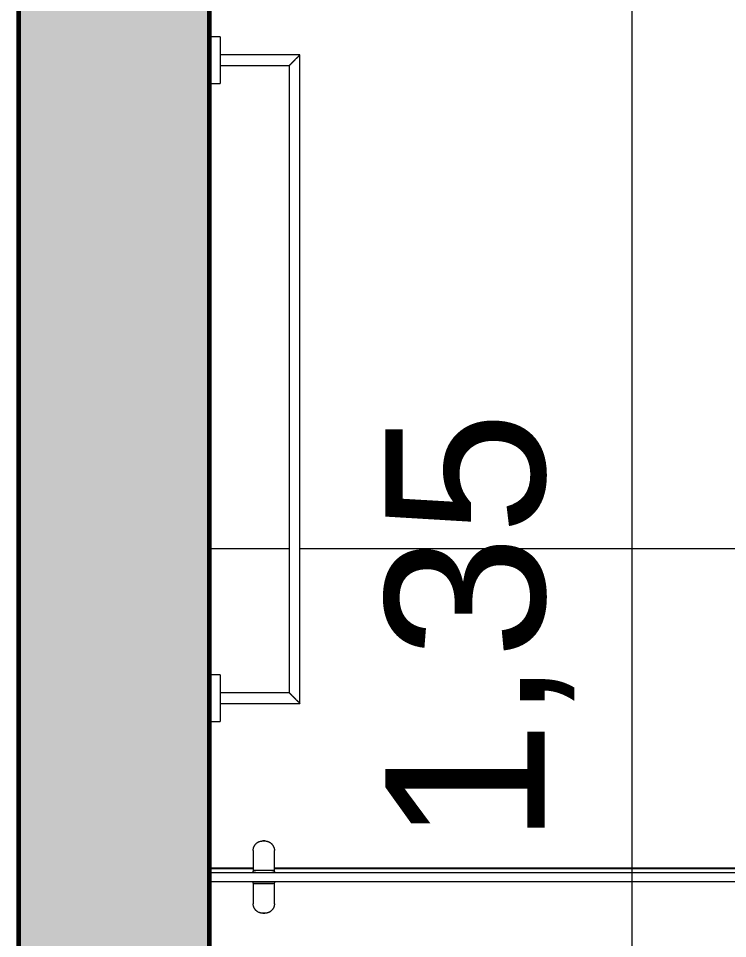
# Model space of a CAD drawing. Header units: millimetres. Extents: x -11245 to 8231, y -22520 to -3800.
# Drawn here: x 615 to 1283, y -15496 to -14630 of the extents above; entities that cross this region are included whole.
import ezdxf

# ---------------------------------------------------------------- set-up
doc = ezdxf.new("R2010")
doc.units = ezdxf.units.MM
for name, color, linetype, lineweight in [('A-ANNO-DIMS', 211, 'Continuous', 9), ('A-ANNO-DIMS-75', 211, 'Continuous', 9), ('A-FLOR', 192, 'Continuous', 25), ('A-FLOR-PATT', 8, 'Continuous', 25), ('A-GENM', 13, 'Continuous', 9), ('A-WALL', 113, 'Continuous', 25), ('A-WALL-PATT', 111, 'Continuous', 25), ('I-FURN', 30, 'Continuous', 9)]:
    doc.layers.add(name, color=color, linetype=linetype, lineweight=lineweight)
doc.styles.add('@Arial Unicode MS', font='ARIALUNI.TTF', dxfattribs={"height": 150})
doc.dimstyles.new('CRT_-__Metros_-_Linha_de_chamada_3_5_mm', dxfattribs={"dimscale": 304.8, "dimtxt": 150.876728, "dimasz": 0.492126, "dimexe": 0.246063, "dimexo": 0.0625, "dimgap": 0.123031, "dimtad": 1, "dimlfac": 0.001, "dimrnd": 0.01, "dimzin": 0, "dimdsep": 46, "dimtxsty": '@Arial Unicode MS', "dimblk1": 'OBLIQUE', "dimblk2": 'OBLIQUE', "dimsah": 1, "dimcen": 0.09, "dimdle": 0.246063, "dimazin": 0, "dimtfac": 1, "dimtdec": 4, "dimtix": 1, "dimtmove": 0, "dimatfit": 3, "dimfxl": 1.476378, "dimfxlon": 1, "dimtvp": 1, "dimtolj": 1, "dimtzin": 0, "dimarcsym": 2})

# ---------------------------------------------------------------- blocks, each defined once
blk = doc.blocks.new('CRT_MGN_BNH_Box frontal F1 Tec-Vidro - CRT_MGN_BNH_Box frontal F1 Tec-Vidro-3529761-PONTOS ELÉTRICOS TÉRREO')
at = {"layer": 'A-GENM', "color": 55}
for p, q in [((-664, 13.34), (-664, -5.56)), ((-644, -5.56), (-644, 13.34)), ((-644, -5.56), (-664, -5.56)), ((-664, -17.76), (-664, -36.66)), ((-644, -17.76), (-664, -17.76)), ((-644, -36.66), (-644, -17.76))]:
    blk.add_line(p, q, dxfattribs=at)
at = {"layer": 'A-GENM', "color": 55, "flags": 128}
for points in [[(-664, 13.34), (-663.99, 13.7), (-663.97, 14.06), (-663.94, 14.42), (-663.89, 14.78), (-663.82, 15.13), (-663.74, 15.48), (-663.65, 15.83), (-663.54, 16.17), (-663.42, 16.51), (-663.29, 16.85), (-663.14, 17.18), (-662.98, 17.5), (-662.81, 17.81), (-662.63, 18.12), (-662.43, 18.42), (-662.22, 18.72), (-662, 19), (-661.77, 19.28), (-661.52, 19.54), (-661.27, 19.8), (-661.01, 20.04), (-660.73, 20.28), (-660.45, 20.5), (-660.16, 20.71), (-659.86, 20.92), (-659.56, 21.1), (-659.24, 21.28), (-658.92, 21.44), (-658.59, 21.59), (-658.26, 21.73), (-657.92, 21.85), (-657.58, 21.96), (-657.23, 22.06), (-656.88, 22.14), (-656.53, 22.21), (-656.17, 22.26), (-655.82, 22.3), (-655.46, 22.33), (-655.1, 22.34), (-655, 22.34)], [(-653, 22.34), (-653, 22.34), (-653.01, 22.34), (-653.01, 22.34), (-653.02, 22.34), (-653.03, 22.34), (-653.04, 22.34), (-653.05, 22.34), (-653.06, 22.34), (-653.08, 22.34), (-653.1, 22.34), (-653.11, 22.34), (-653.13, 22.34), (-653.15, 22.34), (-653.17, 22.34), (-653.2, 22.34), (-653.22, 22.34), (-653.25, 22.34), (-653.28, 22.34), (-653.3, 22.34), (-653.33, 22.34), (-653.36, 22.34), (-653.39, 22.34), (-653.43, 22.34), (-653.46, 22.34), (-653.49, 22.34), (-653.53, 22.34), (-653.56, 22.34), (-653.6, 22.34), (-653.64, 22.34), (-653.68, 22.34), (-653.71, 22.34), (-653.75, 22.34), (-653.79, 22.34), (-653.83, 22.34), (-653.87, 22.34), (-653.91, 22.34), (-653.95, 22.34), (-653.99, 22.34), (-654.03, 22.34), (-654.07, 22.34), (-654.11, 22.34), (-654.15, 22.34), (-654.19, 22.34), (-654.23, 22.34), (-654.27, 22.34), (-654.3, 22.34), (-654.34, 22.34), (-654.38, 22.34), (-654.42, 22.34), (-654.45, 22.34), (-654.49, 22.34), (-654.52, 22.34), (-654.56, 22.34), (-654.59, 22.34), (-654.62, 22.34), (-654.65, 22.34), (-654.68, 22.34), (-654.71, 22.34), (-654.74, 22.34), (-654.76, 22.34), (-654.79, 22.34), (-654.81, 22.34), (-654.84, 22.34), (-654.86, 22.34), (-654.88, 22.34), (-654.9, 22.34), (-654.91, 22.34), (-654.93, 22.34), (-654.94, 22.34), (-654.95, 22.34), (-654.97, 22.34), (-654.98, 22.34), (-654.98, 22.34), (-654.99, 22.34), (-654.99, 22.34), (-655, 22.34)], [(-655, 22.34), (-655, 22.34), (-654.99, 22.34), (-654.99, 22.34), (-654.98, 22.34), (-654.97, 22.34), (-654.96, 22.34), (-654.95, 22.34), (-654.94, 22.34), (-654.92, 22.34), (-654.9, 22.34), (-654.89, 22.34), (-654.87, 22.34), (-654.85, 22.34), (-654.83, 22.34), (-654.8, 22.34), (-654.78, 22.34), (-654.75, 22.34), (-654.72, 22.34), (-654.7, 22.34), (-654.67, 22.34), (-654.64, 22.34), (-654.61, 22.34), (-654.57, 22.34), (-654.54, 22.34), (-654.51, 22.34), (-654.47, 22.34), (-654.44, 22.34), (-654.4, 22.34), (-654.36, 22.34), (-654.32, 22.34), (-654.29, 22.34), (-654.25, 22.34), (-654.21, 22.34), (-654.17, 22.34), (-654.13, 22.34), (-654.09, 22.34), (-654.05, 22.34), (-654.01, 22.34), (-653.97, 22.34), (-653.93, 22.34), (-653.89, 22.34), (-653.85, 22.34), (-653.81, 22.34), (-653.77, 22.34), (-653.73, 22.34), (-653.7, 22.34), (-653.66, 22.34), (-653.62, 22.34), (-653.58, 22.34), (-653.55, 22.34), (-653.51, 22.34), (-653.48, 22.34), (-653.44, 22.34), (-653.41, 22.34), (-653.38, 22.34), (-653.35, 22.34), (-653.32, 22.34), (-653.29, 22.34), (-653.26, 22.34), (-653.24, 22.34), (-653.21, 22.34), (-653.19, 22.34), (-653.16, 22.34), (-653.14, 22.34), (-653.12, 22.34), (-653.1, 22.34), (-653.09, 22.34), (-653.07, 22.34), (-653.06, 22.34), (-653.05, 22.34), (-653.03, 22.34), (-653.02, 22.34), (-653.02, 22.34), (-653.01, 22.34), (-653.01, 22.34), (-653, 22.34)], [(-653, 22.34), (-652.64, 22.33), (-652.28, 22.31), (-651.92, 22.28), (-651.57, 22.23), (-651.21, 22.16), (-650.86, 22.08), (-650.51, 21.99), (-650.17, 21.88), (-649.83, 21.76), (-649.5, 21.63), (-649.17, 21.48), (-648.84, 21.32), (-648.53, 21.15), (-648.22, 20.97), (-647.92, 20.77), (-647.63, 20.56), (-647.34, 20.34), (-647.07, 20.11), (-646.8, 19.87), (-646.54, 19.61), (-646.3, 19.35), (-646.06, 19.08), (-645.84, 18.79), (-645.63, 18.5), (-645.43, 18.2), (-645.24, 17.9), (-645.06, 17.58), (-644.9, 17.26), (-644.75, 16.94), (-644.61, 16.6), (-644.49, 16.26), (-644.38, 15.92), (-644.28, 15.58), (-644.2, 15.22), (-644.13, 14.87), (-644.08, 14.52), (-644.04, 14.16), (-644.01, 13.8), (-644, 13.44), (-644, 13.34)], [(-662.99, -7.66), (-663.03, -7.65), (-663.08, -7.65), (-663.12, -7.64), (-663.16, -7.64), (-663.2, -7.63), (-663.24, -7.62), (-663.28, -7.6), (-663.32, -7.59), (-663.36, -7.58), (-663.4, -7.56), (-663.44, -7.54), (-663.47, -7.52), (-663.51, -7.5), (-663.54, -7.47), (-663.58, -7.45), (-663.61, -7.42), (-663.64, -7.4), (-663.67, -7.37), (-663.7, -7.34), (-663.73, -7.31), (-663.76, -7.28), (-663.79, -7.24), (-663.81, -7.21), (-663.83, -7.18), (-663.86, -7.14), (-663.88, -7.1), (-663.9, -7.07), (-663.91, -7.03), (-663.93, -6.99), (-663.94, -6.95), (-663.96, -6.91), (-663.97, -6.87), (-663.98, -6.83), (-663.98, -6.79), (-663.99, -6.75), (-664, -6.7), (-664, -6.66), (-664, -6.62), (-664, -6.58), (-664, -6.54), (-663.99, -6.49), (-663.99, -6.45), (-663.98, -6.41), (-663.97, -6.37), (-663.96, -6.33), (-663.95, -6.29), (-663.94, -6.25), (-663.92, -6.21), (-663.9, -6.17), (-663.89, -6.13), (-663.87, -6.1), (-663.85, -6.06), (-663.82, -6.03), (-663.8, -5.99), (-663.77, -5.96), (-663.75, -5.93), (-663.72, -5.89), (-663.69, -5.86), (-663.66, -5.83), (-663.63, -5.81), (-663.6, -5.78), (-663.56, -5.76), (-663.53, -5.73), (-663.49, -5.71), (-663.46, -5.69), (-663.42, -5.67), (-663.38, -5.65), (-663.34, -5.63), (-663.3, -5.62), (-663.26, -5.61), (-663.22, -5.6), (-663.18, -5.59), (-663.14, -5.58), (-663.1, -5.57), (-663.06, -5.56), (-663.02, -5.56), (-662.97, -5.56), (-662.95, -5.56)], [(-645.05, -5.56), (-645.06, -5.56), (-645.08, -5.56), (-645.11, -5.56), (-645.16, -5.56), (-645.23, -5.56), (-645.31, -5.56), (-645.4, -5.56), (-645.5, -5.56), (-645.62, -5.56), (-645.76, -5.56), (-645.9, -5.56), (-646.06, -5.56), (-646.23, -5.56), (-646.42, -5.56), (-646.61, -5.56), (-646.82, -5.56), (-647.04, -5.56), (-647.27, -5.56), (-647.51, -5.56), (-647.76, -5.56), (-648.03, -5.56), (-648.3, -5.56), (-648.58, -5.56), (-648.87, -5.56), (-649.16, -5.56), (-649.47, -5.56), (-649.78, -5.56), (-650.1, -5.56), (-650.43, -5.56), (-650.76, -5.56), (-651.09, -5.56), (-651.43, -5.56), (-651.78, -5.56), (-652.13, -5.56), (-652.48, -5.56), (-652.83, -5.56), (-653.19, -5.56), (-653.55, -5.56), (-653.9, -5.56), (-654.26, -5.56), (-654.62, -5.56), (-654.98, -5.56), (-655.33, -5.56), (-655.68, -5.56), (-656.03, -5.56), (-656.38, -5.56), (-656.72, -5.56), (-657.06, -5.56), (-657.4, -5.56), (-657.72, -5.56), (-658.05, -5.56), (-658.36, -5.56), (-658.67, -5.56), (-658.97, -5.56), (-659.27, -5.56), (-659.55, -5.56), (-659.83, -5.56), (-660.1, -5.56), (-660.35, -5.56), (-660.6, -5.56), (-660.84, -5.56), (-661.06, -5.56), (-661.28, -5.56), (-661.48, -5.56), (-661.67, -5.56), (-661.85, -5.56), (-662.01, -5.56), (-662.17, -5.56), (-662.31, -5.56), (-662.43, -5.56), (-662.55, -5.56), (-662.65, -5.56), (-662.73, -5.56), (-662.8, -5.56), (-662.86, -5.56), (-662.9, -5.56), (-662.93, -5.56), (-662.95, -5.56), (-662.95, -5.56)], [(-662.95, -5.56), (-662.94, -5.56), (-662.92, -5.56), (-662.89, -5.56), (-662.84, -5.56), (-662.77, -5.56), (-662.69, -5.56), (-662.6, -5.56), (-662.5, -5.56), (-662.38, -5.56), (-662.24, -5.56), (-662.1, -5.56), (-661.94, -5.56), (-661.77, -5.56), (-661.58, -5.56), (-661.39, -5.56)], [(-646.52, -5.56), (-646.33, -5.56), (-646.15, -5.56), (-645.99, -5.56), (-645.83, -5.56), (-645.69, -5.56), (-645.57, -5.56), (-645.45, -5.56), (-645.35, -5.56), (-645.27, -5.56), (-645.2, -5.56), (-645.14, -5.56), (-645.1, -5.56), (-645.07, -5.56), (-645.05, -5.56), (-645.05, -5.56)], [(-645.05, -5.56), (-645.01, -5.56), (-644.97, -5.56), (-644.92, -5.57), (-644.88, -5.57), (-644.84, -5.58), (-644.8, -5.59), (-644.76, -5.6), (-644.72, -5.61), (-644.68, -5.63), (-644.64, -5.64), (-644.6, -5.66), (-644.56, -5.68), (-644.53, -5.7), (-644.49, -5.72), (-644.46, -5.74), (-644.42, -5.77), (-644.39, -5.79), (-644.36, -5.82), (-644.33, -5.85), (-644.3, -5.88), (-644.27, -5.91), (-644.24, -5.94), (-644.21, -5.97), (-644.19, -6.01), (-644.17, -6.04), (-644.14, -6.08), (-644.12, -6.11), (-644.1, -6.15), (-644.09, -6.19), (-644.07, -6.23), (-644.06, -6.27), (-644.04, -6.31), (-644.03, -6.35), (-644.02, -6.39), (-644.02, -6.43), (-644.01, -6.47), (-644, -6.51), (-644, -6.56), (-644, -6.6), (-644, -6.64), (-644, -6.68), (-644.01, -6.72), (-644.01, -6.76), (-644.02, -6.81), (-644.03, -6.85), (-644.04, -6.89), (-644.05, -6.93), (-644.06, -6.97), (-644.08, -7.01), (-644.1, -7.05), (-644.11, -7.08), (-644.13, -7.12), (-644.15, -7.16), (-644.18, -7.19), (-644.2, -7.23), (-644.23, -7.26), (-644.25, -7.29), (-644.28, -7.32), (-644.31, -7.35), (-644.34, -7.38), (-644.37, -7.41), (-644.4, -7.44), (-644.44, -7.46), (-644.47, -7.49), (-644.51, -7.51), (-644.54, -7.53), (-644.58, -7.55), (-644.62, -7.57), (-644.66, -7.58), (-644.7, -7.6), (-644.74, -7.61), (-644.78, -7.62), (-644.82, -7.63), (-644.86, -7.64), (-644.9, -7.65), (-644.94, -7.65), (-644.98, -7.66), (-645.03, -7.66)], [(-662.95, -17.76), (-662.99, -17.76), (-663.03, -17.75), (-663.08, -17.75), (-663.12, -17.74), (-663.16, -17.74), (-663.2, -17.73), (-663.24, -17.72), (-663.28, -17.7), (-663.32, -17.69), (-663.36, -17.67), (-663.4, -17.66), (-663.44, -17.64), (-663.47, -17.62), (-663.51, -17.6), (-663.54, -17.57), (-663.58, -17.55), (-663.61, -17.52), (-663.64, -17.5), (-663.67, -17.47), (-663.7, -17.44), (-663.73, -17.41), (-663.76, -17.38), (-663.79, -17.34), (-663.81, -17.31), (-663.83, -17.27), (-663.86, -17.24), (-663.88, -17.2), (-663.9, -17.16), (-663.91, -17.13), (-663.93, -17.09), (-663.94, -17.05), (-663.96, -17.01), (-663.97, -16.97), (-663.98, -16.93), (-663.98, -16.89), (-663.99, -16.84), (-664, -16.8), (-664, -16.76), (-664, -16.72), (-664, -16.68), (-664, -16.64), (-663.99, -16.59), (-663.99, -16.55), (-663.98, -16.51), (-663.97, -16.47), (-663.96, -16.43), (-663.95, -16.39), (-663.94, -16.35), (-663.92, -16.31), (-663.9, -16.27), (-663.89, -16.23), (-663.87, -16.2), (-663.85, -16.16), (-663.82, -16.12), (-663.8, -16.09), (-663.77, -16.06), (-663.75, -16.02), (-663.72, -15.99), (-663.69, -15.96), (-663.66, -15.93), (-663.63, -15.91), (-663.6, -15.88), (-663.56, -15.85), (-663.53, -15.83), (-663.49, -15.81), (-663.46, -15.79), (-663.42, -15.77), (-663.38, -15.75), (-663.34, -15.73), (-663.3, -15.72), (-663.26, -15.71), (-663.22, -15.69), (-663.18, -15.68), (-663.14, -15.68), (-663.1, -15.67), (-663.06, -15.66), (-663.02, -15.66), (-662.97, -15.66)], [(-645.01, -15.66), (-644.97, -15.66), (-644.92, -15.67), (-644.88, -15.67), (-644.84, -15.68), (-644.8, -15.69), (-644.76, -15.7), (-644.72, -15.71), (-644.68, -15.73), (-644.64, -15.74), (-644.6, -15.76), (-644.56, -15.78), (-644.53, -15.8), (-644.49, -15.82), (-644.46, -15.84), (-644.42, -15.87), (-644.39, -15.89), (-644.36, -15.92), (-644.33, -15.95), (-644.3, -15.98), (-644.27, -16.01), (-644.24, -16.04), (-644.21, -16.07), (-644.19, -16.11), (-644.17, -16.14), (-644.14, -16.18), (-644.12, -16.21), (-644.1, -16.25), (-644.09, -16.29), (-644.07, -16.33), (-644.06, -16.37), (-644.04, -16.41), (-644.03, -16.45), (-644.02, -16.49), (-644.02, -16.53), (-644.01, -16.57), (-644, -16.61), (-644, -16.65), (-644, -16.7), (-644, -16.74), (-644, -16.78), (-644.01, -16.82), (-644.01, -16.86), (-644.02, -16.91), (-644.03, -16.95), (-644.04, -16.99), (-644.05, -17.03), (-644.06, -17.07), (-644.08, -17.11), (-644.1, -17.14), (-644.11, -17.18), (-644.13, -17.22), (-644.15, -17.26), (-644.18, -17.29), (-644.2, -17.33), (-644.23, -17.36), (-644.25, -17.39), (-644.28, -17.42), (-644.31, -17.45), (-644.34, -17.48), (-644.37, -17.51), (-644.4, -17.54), (-644.44, -17.56), (-644.47, -17.58), (-644.51, -17.61), (-644.54, -17.63), (-644.58, -17.65), (-644.62, -17.67), (-644.66, -17.68), (-644.7, -17.7), (-644.74, -17.71), (-644.78, -17.72), (-644.82, -17.73), (-644.86, -17.74), (-644.9, -17.75), (-644.94, -17.75), (-644.98, -17.76), (-645.03, -17.76), (-645.05, -17.76)], [(-662.95, -17.76), (-662.94, -17.76), (-662.92, -17.76), (-662.89, -17.76), (-662.84, -17.76), (-662.77, -17.76), (-662.69, -17.76), (-662.6, -17.76), (-662.5, -17.76), (-662.38, -17.76), (-662.24, -17.76), (-662.1, -17.76), (-661.94, -17.76), (-661.77, -17.76), (-661.58, -17.76), (-661.39, -17.76), (-661.18, -17.76), (-660.96, -17.76), (-660.73, -17.76), (-660.49, -17.76), (-660.24, -17.76), (-659.97, -17.76), (-659.7, -17.76), (-659.42, -17.76), (-659.13, -17.76), (-658.84, -17.76), (-658.53, -17.76), (-658.22, -17.76), (-657.9, -17.76), (-657.57, -17.76), (-657.24, -17.76), (-656.91, -17.76), (-656.57, -17.76), (-656.22, -17.76), (-655.87, -17.76), (-655.52, -17.76), (-655.17, -17.76), (-654.81, -17.76), (-654.45, -17.76), (-654.1, -17.76), (-653.74, -17.76), (-653.38, -17.76), (-653.02, -17.76), (-652.67, -17.76), (-652.32, -17.76), (-651.97, -17.76), (-651.62, -17.76), (-651.28, -17.76), (-650.94, -17.76), (-650.6, -17.76), (-650.28, -17.76), (-649.95, -17.76), (-649.64, -17.76), (-649.33, -17.76), (-649.03, -17.76), (-648.73, -17.76), (-648.45, -17.76), (-648.17, -17.76), (-647.9, -17.76), (-647.65, -17.76), (-647.4, -17.76), (-647.16, -17.76), (-646.94, -17.76), (-646.72, -17.76), (-646.52, -17.76), (-646.33, -17.76), (-646.15, -17.76), (-645.99, -17.76), (-645.83, -17.76), (-645.69, -17.76), (-645.57, -17.76), (-645.45, -17.76), (-645.35, -17.76), (-645.27, -17.76), (-645.2, -17.76), (-645.14, -17.76), (-645.1, -17.76), (-645.07, -17.76), (-645.05, -17.76), (-645.05, -17.76)], [(-661.48, -17.76), (-661.67, -17.76), (-661.85, -17.76), (-662.01, -17.76), (-662.17, -17.76), (-662.31, -17.76), (-662.43, -17.76), (-662.55, -17.76), (-662.65, -17.76), (-662.73, -17.76), (-662.8, -17.76), (-662.86, -17.76), (-662.9, -17.76), (-662.93, -17.76), (-662.95, -17.76), (-662.95, -17.76)], [(-645.05, -17.76), (-645.06, -17.76), (-645.08, -17.76), (-645.11, -17.76), (-645.16, -17.76), (-645.23, -17.76), (-645.31, -17.76), (-645.4, -17.76), (-645.5, -17.76), (-645.62, -17.76), (-645.76, -17.76), (-645.9, -17.76), (-646.06, -17.76), (-646.23, -17.76), (-646.42, -17.76), (-646.61, -17.76)], [(-655, -45.66), (-655.36, -45.65), (-655.72, -45.63), (-656.08, -45.59), (-656.43, -45.54), (-656.79, -45.48), (-657.14, -45.4), (-657.49, -45.31), (-657.83, -45.2), (-658.17, -45.08), (-658.5, -44.95), (-658.83, -44.8), (-659.16, -44.64), (-659.47, -44.47), (-659.78, -44.28), (-660.08, -44.09), (-660.37, -43.88), (-660.66, -43.66), (-660.93, -43.42), (-661.2, -43.18), (-661.46, -42.93), (-661.7, -42.67), (-661.94, -42.39), (-662.16, -42.11), (-662.37, -41.82), (-662.57, -41.52), (-662.76, -41.21), (-662.94, -40.9), (-663.1, -40.58), (-663.25, -40.25), (-663.39, -39.92), (-663.51, -39.58), (-663.62, -39.24), (-663.72, -38.89), (-663.8, -38.54), (-663.87, -38.19), (-663.92, -37.83), (-663.96, -37.47), (-663.99, -37.12), (-664, -36.76), (-664, -36.66)], [(-644, -36.66), (-644.01, -37.02), (-644.03, -37.38), (-644.06, -37.74), (-644.11, -38.09), (-644.18, -38.45), (-644.26, -38.8), (-644.35, -39.15), (-644.46, -39.49), (-644.58, -39.83), (-644.71, -40.16), (-644.86, -40.49), (-645.02, -40.81), (-645.19, -41.13), (-645.37, -41.44), (-645.57, -41.74), (-645.78, -42.03), (-646, -42.32), (-646.23, -42.59), (-646.48, -42.86), (-646.73, -43.11), (-646.99, -43.36), (-647.27, -43.59), (-647.55, -43.82), (-647.84, -44.03), (-648.14, -44.23), (-648.44, -44.42), (-648.76, -44.6), (-649.08, -44.76), (-649.41, -44.91), (-649.74, -45.05), (-650.08, -45.17), (-650.42, -45.28), (-650.77, -45.38), (-651.12, -45.46), (-651.47, -45.53), (-651.83, -45.58), (-652.18, -45.62), (-652.54, -45.65), (-652.9, -45.66), (-653, -45.66)], [(-655, -45.66), (-655, -45.66), (-654.99, -45.66), (-654.99, -45.66), (-654.98, -45.66), (-654.97, -45.66), (-654.96, -45.66), (-654.95, -45.66), (-654.94, -45.66), (-654.92, -45.66), (-654.9, -45.66), (-654.89, -45.66), (-654.87, -45.66), (-654.85, -45.66), (-654.83, -45.66), (-654.8, -45.66), (-654.78, -45.66), (-654.75, -45.66), (-654.72, -45.66), (-654.7, -45.66), (-654.67, -45.66), (-654.64, -45.66), (-654.61, -45.66), (-654.57, -45.66), (-654.54, -45.66), (-654.51, -45.66), (-654.47, -45.66), (-654.44, -45.66), (-654.4, -45.66), (-654.36, -45.66), (-654.32, -45.66), (-654.29, -45.66), (-654.25, -45.66), (-654.21, -45.66), (-654.17, -45.66), (-654.13, -45.66), (-654.09, -45.66), (-654.05, -45.66), (-654.01, -45.66), (-653.97, -45.66), (-653.93, -45.66), (-653.89, -45.66), (-653.85, -45.66), (-653.81, -45.66), (-653.77, -45.66), (-653.73, -45.66), (-653.7, -45.66), (-653.66, -45.66), (-653.62, -45.66), (-653.58, -45.66), (-653.55, -45.66), (-653.51, -45.66), (-653.48, -45.66), (-653.44, -45.66), (-653.41, -45.66), (-653.38, -45.66), (-653.35, -45.66), (-653.32, -45.66), (-653.29, -45.66), (-653.26, -45.66), (-653.24, -45.66), (-653.21, -45.66), (-653.19, -45.66), (-653.16, -45.66), (-653.14, -45.66), (-653.12, -45.66), (-653.1, -45.66), (-653.09, -45.66), (-653.07, -45.66), (-653.06, -45.66), (-653.05, -45.66), (-653.03, -45.66), (-653.02, -45.66), (-653.02, -45.66), (-653.01, -45.66), (-653.01, -45.66), (-653, -45.66)], [(-653, -45.66), (-653, -45.66), (-653.01, -45.66), (-653.01, -45.66), (-653.02, -45.66), (-653.03, -45.66), (-653.04, -45.66), (-653.05, -45.66), (-653.06, -45.66), (-653.08, -45.66), (-653.1, -45.66), (-653.11, -45.66), (-653.13, -45.66), (-653.15, -45.66), (-653.17, -45.66), (-653.2, -45.66), (-653.22, -45.66), (-653.25, -45.66), (-653.28, -45.66), (-653.3, -45.66), (-653.33, -45.66), (-653.36, -45.66), (-653.39, -45.66), (-653.43, -45.66), (-653.46, -45.66), (-653.49, -45.66), (-653.53, -45.66), (-653.56, -45.66), (-653.6, -45.66), (-653.64, -45.66), (-653.68, -45.66), (-653.71, -45.66), (-653.75, -45.66), (-653.79, -45.66), (-653.83, -45.66), (-653.87, -45.66), (-653.91, -45.66), (-653.95, -45.66), (-653.99, -45.66), (-654.03, -45.66), (-654.07, -45.66), (-654.11, -45.66), (-654.15, -45.66), (-654.19, -45.66), (-654.23, -45.66), (-654.27, -45.66), (-654.3, -45.66), (-654.34, -45.66), (-654.38, -45.66), (-654.42, -45.66), (-654.45, -45.66), (-654.49, -45.66), (-654.52, -45.66), (-654.56, -45.66), (-654.59, -45.66), (-654.62, -45.66), (-654.65, -45.66), (-654.68, -45.66), (-654.71, -45.66), (-654.74, -45.66), (-654.76, -45.66), (-654.79, -45.66), (-654.81, -45.66), (-654.84, -45.66), (-654.86, -45.66), (-654.88, -45.66), (-654.9, -45.66), (-654.91, -45.66), (-654.93, -45.66), (-654.94, -45.66), (-654.95, -45.66), (-654.97, -45.66), (-654.98, -45.66), (-654.98, -45.66), (-654.99, -45.66), (-654.99, -45.66), (-655, -45.66)]]:
    blk.add_lwpolyline(points, dxfattribs=at)
blk = doc.blocks.new('CRT-POR-Folha-Madeira-Face Based vidro - CRT-POR-Folha-Madeira-Face Based vidro-4438602-PONTOS ELÉTRICOS TÉRREO')
at = {"layer": 'A-GENM'}
for p, q in [((1551.38, -15433.99), (796.38, -15433.99)), ((796.38, -15433.99), (796.38, -15441.99)), ((1551.38, -15441.99), (1551.38, -15433.99)), ((796.38, -15441.99), (1551.38, -15441.99))]:
    blk.add_line(p, q, dxfattribs=at)
blk = doc.blocks.new('CABIDEIRO 60CM - CABIDEIRO 60CM-4683106-PONTOS ELÉTRICOS TÉRREO')
at = {"layer": 'I-FURN', "color": 254}
for p, q in [((-5, 85), (-5, 10)), ((605, 85), (-5, 85)), ((605, 10), (605, 85)), ((5, 10), (5, 75)), ((5, 75), (595, 75)), ((595, 75), (595, 10)), ((-22, 10), (-22, 0)), ((-22, 10), (22, 10)), ((22, 0), (22, 10)), ((578, 10), (578, 0)), ((578, 10), (622, 10)), ((622, 0), (622, 10))]:
    blk.add_line(p, q, dxfattribs=at)
for points in [[(5, 75), (5, 75), (4.91, 75.09), (4.63, 75.37), (4.34, 75.66), (4.04, 75.96), (3.76, 76.24), (3.46, 76.54), (3.05, 76.95), (2.6, 77.4), (2.21, 77.79), (1.91, 78.09), (1.61, 78.39), (1.3, 78.7), (0.98, 79.02), (0.65, 79.35), (0.33, 79.67), (0, 80), (-0.33, 80.33), (-0.65, 80.65), (-0.98, 80.98), (-1.3, 81.3), (-1.61, 81.61), (-1.91, 81.91), (-2.21, 82.21), (-2.5, 82.5), (-2.78, 82.78), (-3.13, 83.14), (-3.46, 83.46), (-3.76, 83.76), (-4.04, 84.04), (-4.34, 84.34), (-4.63, 84.63), (-4.91, 84.91), (-5, 85), (-5, 85)], [(595, 75), (595, 75), (595.09, 75.09), (595.37, 75.37), (595.66, 75.66), (595.96, 75.96), (596.24, 76.24), (596.54, 76.54), (596.95, 76.95), (597.4, 77.4), (597.79, 77.79), (598.09, 78.09), (598.39, 78.39), (598.7, 78.7), (599.02, 79.02), (599.35, 79.35), (599.67, 79.67), (600, 80), (600.33, 80.33), (600.65, 80.65), (600.98, 80.98), (601.3, 81.3), (601.61, 81.61), (601.91, 81.91), (602.21, 82.21), (602.5, 82.5), (602.78, 82.78), (603.14, 83.13), (603.46, 83.46), (603.76, 83.76), (604.04, 84.04), (604.34, 84.34), (604.63, 84.63), (604.91, 84.91), (605, 85), (605, 85)]]:
    blk.add_open_spline(points, degree=3, knots=[0, 0, 0, 0, 0.083333, 0.125, 0.166667, 0.208333, 0.229167, 0.25, 0.291667, 0.333333, 0.354167, 0.375, 0.395833, 0.416667, 0.4375, 0.458333, 0.479167, 0.5, 0.520833, 0.541667, 0.5625, 0.583333, 0.604167, 0.625, 0.645833, 0.666667, 0.6875, 0.708333, 0.75, 0.770833, 0.791667, 0.833333, 0.875, 0.916667, 1, 1, 1, 1], dxfattribs=at)
blk = doc.blocks.new('DIMBLOCK33-PONTOS ELÉTRICOS TÉRREO')
at = {"layer": 'A-ANNO-DIMS-75', "lineweight": 18}
for p, q in [((1192.91, -14529.65), (1117.91, -14454.65)), ((1192.91, -14529.65), (1267.91, -14604.65)), ((1192.91, -15879.65), (1117.91, -15804.65)), ((1192.91, -15879.65), (1267.91, -15954.65))]:
    blk.add_line(p, q, dxfattribs=at)
at = {"layer": 'A-ANNO-DIMS-75'}
for p, q in [((1482.2, -14529.65), (1117.91, -14529.65)), ((1192.91, -14529.65), (1192.91, -15879.65)), ((1192.91, -14529.65), (1482.2, -14529.65)), ((1427.98, -15879.65), (1117.91, -15879.65)), ((1192.91, -15879.65), (1427.98, -15879.65))]:
    blk.add_line(p, q, dxfattribs=at)
at = {"layer": 'A-ANNO-DIMS-75', "color": 0, "insert": (960.71, -15407.57), "char_height": 150, "width": 487.0121, "attachment_point": 1, "rotation": 90, "line_spacing_factor": 1.117605, "style": '@Arial Unicode MS'}
blk.add_mtext('1,35', dxfattribs=at)
blk = doc.blocks.new('_Oblique')
at = {"color": 0, "linetype": 'ByBlock', "lineweight": -2}
blk.add_line((-0.5, -0.5), (0.5, 0.5), dxfattribs=at)

msp = doc.modelspace()

# ---------------------------------------------------------------- hatches: boundary and pattern name
at = {"layer": 'A-FLOR-PATT', "lineweight": 9}
h = msp.add_hatch(dxfattribs=at)
h.set_pattern_fill('FP_16', color=9, style=0, pattern_type=2)
h.set_pattern_definition([(90, (18795.4, 1670.3), (-1200, 7e-14), []), (180, (18795.4, 1670.3), (-1e-13, -1200), [])])
h.paths.add_polyline_path([(856.38, -15429.651), (2205.38, -15429.651), (2205.38, -15427.91), (1500.38, -15427.91), (1500.38, -15419.91), (2205.38, -15419.91), (2205.38, -15399.901), (2183.265, -15400.651), (2183.265, -15403.151), (2189.641, -15403.883), (2189.641, -15409.139), (2155.604, -15409.139), (2155.604, -15403.151), (2161.979, -15403.151), (2161.109, -15400.651), (2155.604, -15400.651), (2155.604, -15362.195), (2166.538, -15361.651), (2161.054, -15228.151), (2135.38, -15228.151), (2134.58, -15228.151), (2128.38, -15228.287), (2128.38, -15234.025), (2105.38, -15234.025), (2105.38, -15206.879), (2066.429, -15201.634), (2054.163, -15195.377), (2044.827, -15185.32), (2041.44, -15178.474), (2037.953, -15164.5), (2037.478, -15149.192), (2028.198, -15149.192), (2009.569, -15151.103), (1986.169, -15157.907), (1985.38, -15158.18), (1985.38, -15163.425), (1859.138, -15206.418), (1810.887, -15217.901), (1772.825, -15219.74), (1753.82, -15219.617), (1721.654, -15215.078), (1698.351, -15209.868), (1662.467, -15196.741), (1648.554, -15190.583), (1603.017, -15161.923), (1573.411, -15132.432), (1556.517, -15104.034), (1550.886, -15093.031), (1542.711, -15064.746), (1539.72, -15049.735), (1538.932, -15023.532), (1540.967, -15002.456), (1547.465, -14976.988), (1552.278, -14963.169), (1568.233, -14935.123), (1575.052, -14924.995), (1585.289, -14914.357), (1607.847, -14893.83), (1655.069, -14865.535), (1689.791, -14852.368), (1703.104, -14847.91), (1729.417, -14842.699), (1757.831, -14839.395), (1797.461, -14840.55), (1810.887, -14841.401), (1870.456, -14856.264), (1985.38, -14896.275), (1986.169, -14901.394), (1995.624, -14904.653), (2011.684, -14908.736), (2037.586, -14910.11), (2038.955, -14891.046), (2044.475, -14874.533), (2053.82, -14864.165), (2060.491, -14860.141), (2075.952, -14855.305), (2153.3, -14848.643), (2196.938, -14847.419), (2205.38, -14847.151), (2205.38, -14675.028), (2195.38, -14674.278), (2195.38, -14658.028), (2150.38, -14658.028), (2150.38, -14662.389), (2192.424, -14662.681), (2192.424, -14784.625), (2150.38, -14784.625), (2149.704, -14794.66), (2147.848, -14797.18), (2145.337, -14797.681), (2142.844, -14797.295), (2140.38, -14791.401), (2139.522, -14784.625), (2086.424, -14784.625), (2086.424, -14662.389), (2140.38, -14662.389), (2141.052, -14648.028), (2195.38, -14647.334), (2195.38, -14631.028), (2205.38, -14631.028), (2205.38, -14629.651), (1685.38, -14629.651), (1685.38, -13659.651), (1705.38, -13659.651), (1705.38, -13329.651), (1695.38, -13329.651), (1695.38, -13339.651), (1600.38, -13339.651), (1596.844, -13338.186), (1595.38, -13334.651), (1595.38, -13329.651), (925.38, -13329.651), (925.38, -14029.651), (895.38, -14029.651), (895.38, -13334.651), (893.915, -13338.186), (890.38, -13339.651), (795.38, -13339.651), (795.38, -14647.651), (805.38, -14648.4), (805.38, -14664.651), (880.38, -14665.321), (879.71, -15274.651), (805.38, -15275.345), (805.38, -15291.651), (795.38, -15291.651), (795.38, -15429.651), (836.38, -15429.651), (836.38, -15412.993), (839.016, -15406.629), (846.38, -15403.993), (853.744, -15406.629), (856.38, -15412.993)])
h.paths.add_polyline_path([(2189.641, -15366.401), (2205.38, -15366.401), (2205.38, -15240.682), (2195.38, -15240.682), (2195.38, -15228.151), (2169.286, -15228.151), (2170.876, -15263.424), (2174.604, -15361.651), (2189.641, -15362.195)])
h.paths.add_polyline_path([(862.096, -15264.651), (870.38, -15264.651), (870.38, -14674.651), (805.38, -14675.345), (805.38, -14691.651), (795.38, -14691.651), (795.38, -15247.651), (805.38, -15248.4), (805.38, -15264.651)])
h.paths.add_polyline_path([(1500.38, -15218.651), (1479.966, -15212.512), (1466.605, -15199.151), (1461.38, -15179.651), (1466.605, -15160.151), (1480.88, -15145.876), (1500.38, -15140.651), (1519.88, -15145.876), (1534.155, -15160.151), (1539.38, -15179.651), (1534.155, -15199.151), (1519.88, -15213.426), (1509.65, -15216.167)])
h.paths.add_polyline_path([(1500.38, -14518.651), (1480.88, -14513.426), (1466.605, -14499.151), (1461.38, -14479.651), (1466.605, -14460.151), (1480.88, -14445.876), (1500.38, -14440.651), (1519.88, -14445.876), (1534.155, -14460.151), (1539.38, -14479.651), (1534.155, -14499.151), (1519.88, -14513.426), (1504.133, -14517.645)])
h.paths.add_polyline_path([(1500.38, -13818.651), (1480.88, -13813.426), (1466.605, -13799.151), (1461.38, -13779.651), (1466.605, -13760.151), (1480.88, -13745.876), (1500.38, -13740.651), (1519.88, -13745.876), (1534.155, -13760.151), (1539.38, -13779.651), (1534.155, -13799.151), (1519.88, -13813.426), (1509.65, -13816.167)])
h = msp.add_hatch(dxfattribs=at)
h.set_pattern_fill('FP_17', color=9, style=0, pattern_type=2)
h.set_pattern_definition([(90, (1995.4, -15129.7), (-1200, 7e-14), []), (180, (1995.4, -15129.7), (-1e-13, -1200), [])])
h.paths.add_polyline_path([(2014.894, -15800.223), (2014.894, -15800.882), (2016.151, -15800.78)])
h.paths.add_polyline_path([(846.38, -15441.993), (853.433, -15443.421), (853.433, -15444.091), (856.38, -15444.091), (856.38, -15462.993), (853.744, -15469.357), (846.38, -15471.993), (841.38, -15470.113), (838.871, -15469.006), (836.38, -15462.993), (836.38, -15444.091), (839.327, -15443.421), (839.327, -15442.651), (845.38, -15442.076)])
h.paths.add_polyline_path([(846.38, -15431.894), (853.433, -15433.322), (853.433, -15433.993), (1551.38, -15433.993), (1551.38, -15441.993), (796.38, -15441.993), (796.38, -15433.993), (839.327, -15433.322), (839.327, -15432.552), (845.38, -15431.977)])
h.paths.add_polyline_path([(795.38, -16329.651), (1000.38, -16329.651), (1000.38, -16319.651), (2000.38, -16319.651), (2000.38, -16329.651), (2205.38, -16329.651), (2205.38, -15934.651), (2195.38, -15934.651), (2195.38, -15893.427), (2170.38, -15893.703), (2169.844, -15966.618), (2167.911, -15968.996), (2164.607, -15969.366), (2162.38, -15965.448), (2161.952, -15891.264), (2159.139, -15889.096), (2158.617, -15887.28), (2155.38, -15887.892), (2155.38, -15894.651), (2135.38, -15894.651), (2135.38, -16219.651), (2080.38, -16219.651), (2080.38, -15959.036), (2047.689, -15940.162), (2043.52, -15941.588), (2042.559, -15942.055), (2036.253, -15945.695), (2024.95, -15948.608), (2016.644, -15949.446), (1994.06, -15947.893), (1990.204, -15946.835), (1988.984, -15945.484), (1979.582, -15942.617), (1958.319, -15927.106), (1943.486, -15903.482), (1938.463, -15872.951), (1944.512, -15844.445), (1959.789, -15821.018), (1982.654, -15805.417), (1990.183, -15803.345), (1992.768, -15802.014), (2000.865, -15800.42), (2004.164, -15800.864), (2009.624, -15799.78), (2021.805, -15800.535), (2031.044, -15802.333), (2039.712, -15805.49), (2039.788, -15806.152), (2042.025, -15807.126), (2043.843, -15808.419), (2044.239, -15807.22), (2052.563, -15812.432), (2055.839, -15814.434), (2080.38, -15800.265), (2080.38, -15519.651), (2135.38, -15519.651), (2135.38, -15844.651), (2155.38, -15845.503), (2156.135, -15857.833), (2159.522, -15849.739), (2162.38, -15847.362), (2162.011, -15733.78), (2151.65, -15733.747), (2148.074, -15731.735), (2144.9, -15726.87), (2141.908, -15718.78), (2140.529, -15710.769), (2140.644, -15696.016), (2143.033, -15684.689), (2146.452, -15677.7), (2150.155, -15674.363), (2154.246, -15673.78), (2162.011, -15673.78), (2164.794, -15674.803), (2167.387, -15677.8), (2169.921, -15683.686), (2171.322, -15687.778), (2205.38, -15683.686), (2205.38, -15429.651), (856.38, -15429.651), (856.38, -15431.894), (836.38, -15431.894), (836.38, -15429.651), (795.38, -15429.651), (795.38, -16224.78)])
h.paths.add_polyline_path([(1500.38, -15918.651), (1480.88, -15913.426), (1466.605, -15899.151), (1461.38, -15879.651), (1466.605, -15860.151), (1480.88, -15845.876), (1500.38, -15840.651), (1519.88, -15845.876), (1534.155, -15860.151), (1539.38, -15879.651), (1534.155, -15899.151), (1519.88, -15913.426), (1504.133, -15917.645)])
h.paths.add_polyline_path([(2156.367, -15854.823), (2158.486, -15851.763), (2158.305, -15852.337), (2156.937, -15854.091)])
h.paths.add_polyline_path([(2186.103, -15845.874), (2195.38, -15845.874), (2195.38, -15804.651), (2205.38, -15804.651), (2205.38, -15723.875), (2170.976, -15720.038), (2170.38, -15724.994), (2170.38, -15845.874)])
h.paths.add_polyline_path([(2172.344, -15711.896), (2174.62, -15709.52), (2174.17, -15709.367), (2172.454, -15710.329), (2172.368, -15711.733)])
h.paths.add_polyline_path([(2175.16, -15708.693), (2176.199, -15706.148), (2176.142, -15701.26), (2176.352, -15703.78), (2175.198, -15708.538)])
h.paths.add_polyline_path([(2175.037, -15698.68), (2172.396, -15696.016), (2173.081, -15697.571), (2174.62, -15698.443)])
at = {"layer": 'A-WALL-PATT'}
msp.add_hatch(color=256, dxfattribs=at).paths.add_polyline_path([(615.38, -16509.651), (795.38, -16509.651), (795.38, -13329.651), (615.38, -13329.651), (615.38, -15783.311)])

# ---------------------------------------------------------------- linework, layer by layer
at = {"layer": 'A-FLOR'}
for p, q in [((795.38, -15429.651), (836.38, -15429.651)), ((856.38, -15429.651), (2205.38, -15429.651))]:
    msp.add_line(p, q, dxfattribs=at)
at = {"layer": 'A-WALL', "lineweight": 60}
for p, q in [((615.38, -13329.651), (615.38, -16509.651)), ((795.38, -16329.651), (795.38, -13329.651))]:
    msp.add_line(p, q, dxfattribs=at)

# ---------------------------------------------------------------- block references
at = {"layer": 'A-GENM', "color": 55}
for name, p in [('CRT_MGN_BNH_Box frontal F1 Tec-Vidro - CRT_MGN_BNH_Box frontal F1 Tec-Vidro-3529761-PONTOS ELÉTRICOS TÉRREO', (1500.38, -15426.334)), ('CRT-POR-Folha-Madeira-Face Based vidro - CRT-POR-Folha-Madeira-Face Based vidro-4438602-PONTOS ELÉTRICOS TÉRREO', (0, 0))]:
    msp.add_blockref(name, p, dxfattribs=at)
at = {"layer": 'I-FURN', "color": 254, "rotation": 270.0000000000003}
msp.add_blockref('CABIDEIRO 60CM - CABIDEIRO 60CM-4683106-PONTOS ELÉTRICOS TÉRREO', (795.38, -14669.651), dxfattribs=at)

# ---------------------------------------------------------------- dimensions: what is measured, and where the dimension line sits
at = {"layer": 'A-ANNO-DIMS'}
dim = msp.add_linear_dim(base=(1192.91, -15879.651), p1=(1482.205, -14529.651), p2=(1427.983, -15879.651), angle=90, dimstyle='CRT_-__Metros_-_Linha_de_chamada_3_5_mm', override={"dimpost": '<>', "dimfxl": 1351.088456}, dxfattribs=at)
dim.commit()
dim.dimension.update_dxf_attribs({"geometry": 'DIMBLOCK33-PONTOS ELÉTRICOS TÉRREO', "text_midpoint": (1078.773, -15204.651)})

doc.saveas('drawing.dxf')
